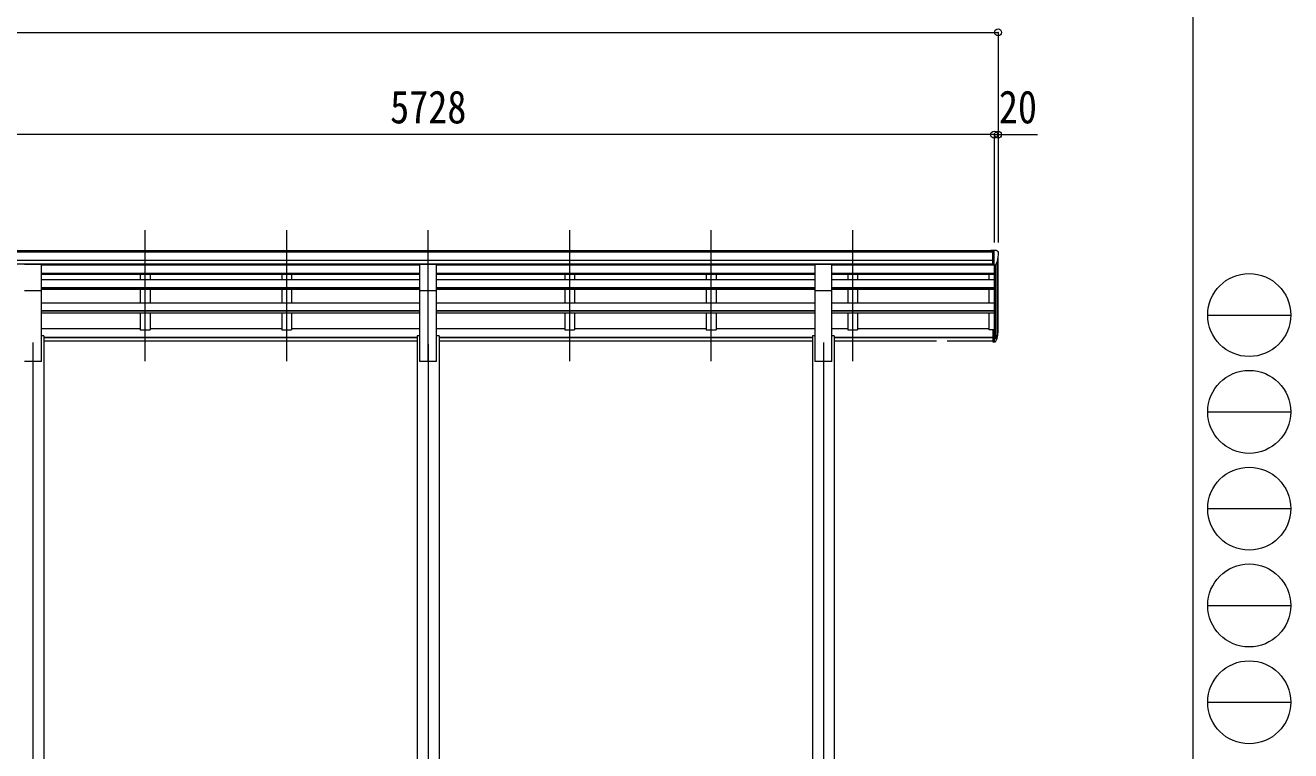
# Model space of a CAD drawing. Units: millimetres at full size. Extents: x -9783 to 9892, y -6828 to 6752.
# Drawn here: x 3489 to 9892, y -3468 to 203 of the extents above; entities that cross this region are included whole.
import ezdxf
from ezdxf.enums import TextEntityAlignment as Align

# ---------------------------------------------------------------- set-up
doc = ezdxf.new("R2010")
doc.units = ezdxf.units.MM
doc.header["$LTSCALE"] = 35
doc.header["$PDMODE"] = 32
doc.header["$PDSIZE"] = 35
for name, color, linetype, lineweight in [('0-1_本体', 4, 'Continuous', 9), ('0-2_部品', 7, 'Continuous', 9), ('0-8_PARTS2', 2, 'Continuous', 9), ('0-A_寸法', 6, 'Continuous', 9), ('F-0_240', 7, 'Continuous', 9)]:
    doc.layers.add(name, color=color, linetype=linetype, lineweight=lineweight)
doc.styles.add('ＭＳ ゴシック', font='')
doc.styles.get('ＭＳ ゴシック').set_extended_font_data('MS Gothic')

msp = doc.modelspace()

# ---------------------------------------------------------------- linework, layer by layer
at = {"layer": '0-1_本体'}
for p, q in [((8384.8, -938.88), (2679.8, -938.88)), ((8384.8, -944.24), (2679.8, -944.24)), ((8384.8, -987.76), (2669.8, -987.76)), ((8384.8, -1005.43), (2669.8, -1005.43)), ((5484.8, -1007.8), (3569.8, -1007.8)), ((5484.8, -1010.32), (3569.8, -1010.32)), ((4070.3, -1007.8), (4070.3, -1010.32)), ((4120.3, -1007.8), (4120.3, -1010.32)), ((4786.3, -1007.8), (4786.3, -1010.32)), ((4836.3, -1007.8), (4836.3, -1010.32)), ((7484.8, -1007.8), (5569.8, -1007.8)), ((7484.8, -1010.32), (5569.8, -1010.32)), ((7569.8, -1007.8), (8384.8, -1007.8)), ((8391.3, -1010.32), (7569.8, -1010.32)), ((7650.3, -1007.8), (7650.3, -1010.32)), ((7700.3, -1007.8), (7700.3, -1010.32)), ((8391.3, -1009.68), (8391.3, -1337.12)), ((8397.3, -1009.2), (8397.3, -1381.56)), ((8407.01, -993.85), (8407.01, -1363.56)), ((8411.3, -1339.29), (8411.3, -975.05)), ((5484.8, -1052.35), (3569.8, -1052.35)), ((5484.8, -1054.04), (3569.8, -1054.04)), ((5484.8, -1057.63), (3569.8, -1057.63)), ((5484.8, -1084.73), (3569.8, -1084.73)), ((4070.3, -1057.63), (4070.3, -1084.73)), ((4120.3, -1057.63), (4120.3, -1084.73)), ((4786.3, -1057.63), (4786.3, -1084.73)), ((4836.3, -1057.63), (4836.3, -1084.73)), ((7484.8, -1052.35), (5569.8, -1052.35)), ((7484.8, -1054.04), (5569.8, -1054.04)), ((7484.8, -1057.63), (5569.8, -1057.63)), ((7484.8, -1084.73), (5569.8, -1084.73)), ((6218.3, -1057.63), (6218.3, -1084.73)), ((6268.3, -1057.63), (6268.3, -1084.73)), ((6934.3, -1057.63), (6934.3, -1084.73)), ((6984.3, -1057.63), (6984.3, -1084.73)), ((8391.3, -1052.35), (7569.8, -1052.35)), ((8391.3, -1054.04), (7569.8, -1054.04)), ((8391.3, -1057.63), (7569.8, -1057.63)), ((8391.3, -1084.73), (7569.8, -1084.73)), ((7650.3, -1057.63), (7650.3, -1084.73)), ((7700.3, -1057.63), (7700.3, -1084.73)), ((8366.3, -1084.73), (8366.3, -1057.63)), ((5484.8, -1125.36), (3569.8, -1125.36)), ((5484.8, -1127.04), (3569.8, -1127.04)), ((5484.8, -1133.83), (3569.8, -1133.83)), ((3569.8, -1498.56), (3569.8, -1140.56)), ((4070.3, -1133.83), (4070.3, -1203.22)), ((4120.3, -1133.83), (4120.3, -1203.22)), ((4786.3, -1133.83), (4786.3, -1203.22)), ((4836.3, -1133.83), (4836.3, -1203.22)), ((5484.8, -1498.56), (5484.8, -1140.56)), ((7484.8, -1125.36), (5569.8, -1125.36)), ((7484.8, -1127.04), (5569.8, -1127.04)), ((7484.8, -1133.83), (5569.8, -1133.83)), ((5569.8, -1498.56), (5569.8, -1140.56)), ((6218.3, -1133.83), (6218.3, -1203.22)), ((6268.3, -1133.83), (6268.3, -1203.22)), ((6934.3, -1133.83), (6934.3, -1203.22)), ((6984.3, -1133.83), (6984.3, -1203.22)), ((7484.8, -1498.56), (7484.8, -1140.56)), ((8391.3, -1125.36), (7569.8, -1125.36)), ((8391.3, -1127.04), (7569.8, -1127.04)), ((8391.3, -1133.83), (7569.8, -1133.83)), ((7569.8, -1498.56), (7569.8, -1140.56)), ((7650.3, -1133.83), (7650.3, -1203.22)), ((7700.3, -1133.83), (7700.3, -1203.22)), ((8366.3, -1203.22), (8366.3, -1133.83)), ((5484.8, -1203.22), (3569.8, -1203.22)), ((7484.8, -1203.22), (5569.8, -1203.22)), ((8391.3, -1203.22), (7569.8, -1203.22)), ((5484.8, -1242.36), (3569.8, -1242.36)), ((5484.8, -1244.03), (3569.8, -1244.03)), ((5484.8, -1253.67), (3569.8, -1253.67)), ((4120.3, -1253.67), (4120.3, -1337.95)), ((4836.3, -1253.67), (4836.3, -1337.95)), ((7484.8, -1242.36), (5569.8, -1242.36)), ((7484.8, -1244.03), (5569.8, -1244.03)), ((7484.8, -1253.67), (5569.8, -1253.67)), ((6268.3, -1253.67), (6268.3, -1337.95)), ((6984.3, -1253.67), (6984.3, -1337.95)), ((8391.3, -1242.36), (7569.8, -1242.36)), ((8391.3, -1244.03), (7569.8, -1244.03)), ((8391.3, -1253.67), (7569.8, -1253.67)), ((7700.3, -1253.67), (7700.3, -1337.95)), ((8366.3, -1337.95), (8366.3, -1253.67)), ((4070.3, -1332.73), (3569.8, -1332.73)), ((4786.3, -1332.73), (4120.3, -1332.73)), ((5484.8, -1333.15), (4836.3, -1333.15)), ((6218.3, -1332.73), (5569.8, -1332.73)), ((6934.3, -1332.73), (6268.3, -1332.73)), ((7484.8, -1332.73), (6984.3, -1332.73)), ((7650.3, -1332.73), (7569.8, -1332.73)), ((8366.3, -1332.73), (7700.3, -1332.73)), ((8384.8, -1337.95), (8366.3, -1337.95)), ((3582.3, -1368.56), (3569.8, -1368.56)), ((3582.3, -1368.56), (3582.3, -4548.56)), ((5472.3, -1377.04), (3582.3, -1377.04)), ((5472.3, -1378.42), (3582.3, -1378.42)), ((5472.3, -1395.6), (3582.3, -1395.6)), ((5484.8, -1368.56), (5472.3, -1368.56)), ((5472.3, -1368.56), (5472.3, -4548.56)), ((5582.3, -1368.56), (5569.8, -1368.56)), ((5582.3, -1368.56), (5582.3, -4548.56)), ((7472.3, -1377.04), (5582.3, -1377.04)), ((7472.3, -1378.42), (5582.3, -1378.42)), ((7472.3, -1395.6), (5582.3, -1395.6)), ((7484.8, -1368.56), (7472.3, -1368.56)), ((7472.3, -1368.56), (7472.3, -4548.56)), ((7582.3, -1368.56), (7569.8, -1368.56)), ((7582.3, -1368.56), (7582.3, -4548.56)), ((8384.8, -1377.04), (7582.3, -1377.04)), ((8384.8, -1378.42), (7582.3, -1378.42)), ((8099.3, -1395.6), (7582.3, -1395.6)), ((8384.8, -1395.6), (8153.3, -1395.6)), ((3569.8, -1498.56), (3484.8, -1498.56)), ((5569.8, -1498.56), (5484.8, -1498.56)), ((7569.8, -1498.56), (7484.8, -1498.56))]:
    msp.add_line(p, q, dxfattribs=at)
for points in [[(4070.3, -1253.67), (4070.3, -1337.95), (4120.3, -1337.95)], [(4786.3, -1253.67), (4786.3, -1337.95), (4836.3, -1337.95)], [(6218.3, -1253.67), (6218.3, -1337.95), (6268.3, -1337.95)], [(6934.3, -1253.67), (6934.3, -1337.95), (6984.3, -1337.95)], [(7650.3, -1253.67), (7650.3, -1337.95), (7700.3, -1337.95)]]:
    msp.add_lwpolyline(points, dxfattribs=at)
at = {"layer": '0-2_部品'}
for p, q in [((8384.8, -936.7), (8374.8, -936.78)), ((8374.8, -938.88), (8374.8, -936.78)), ((8384.8, -1008.68), (8384.8, -936.7)), ((8403.3, -936.7), (8384.8, -936.7)), ((8391.3, -1009.68), (8391.3, -936.7)), ((8403.3, -936.7), (8405.63, -936.84)), ((8406.39, -937.26), (8410.45, -943.07)), ((8413.3, -946.07), (8413.3, -946.7)), ((3569.8, -1006.56), (3484.8, -1006.56)), ((3569.8, -1140.72), (3569.8, -1006.56)), ((5569.8, -1006.56), (5484.8, -1006.56)), ((5484.8, -1140.72), (5484.8, -1006.56)), ((5569.8, -1140.72), (5569.8, -1006.56)), ((7569.8, -1006.56), (7484.8, -1006.56)), ((7484.8, -1140.72), (7484.8, -1006.56)), ((7569.8, -1140.72), (7569.8, -1006.56)), ((8384.8, -1008.68), (8391.3, -1008.68)), ((8391.3, -1009.68), (8396.5, -1009.36)), ((8398.92, -1007.87), (8408.2, -991.8)), ((3569.8, -1140.72), (3484.8, -1140.72)), ((5569.8, -1140.72), (5484.8, -1140.72)), ((7569.8, -1140.72), (7484.8, -1140.72)), ((8384.8, -1337.12), (8384.8, -1398.19)), ((8384.8, -1337.12), (8391.3, -1337.12)), ((8391.3, -1337.12), (8391.3, -1399.01)), ((8384.8, -1375.44), (8391.3, -1375.44)), ((8384.8, -1380.84), (8391.3, -1380.84)), ((8384.8, -1398.19), (8391.3, -1398.19)), ((8391.3, -1381.84), (8396.43, -1381.84)), ((8391.3, -1383.84), (8396.14, -1383.84)), ((8391.3, -1399.01), (8396.14, -1399.01)), ((8397.73, -1381.09), (8407.48, -1362.67)), ((8408.9, -1363.16), (8398.74, -1382.34)), ((8406.32, -1380.02), (8398.74, -1397.51))]:
    msp.add_line(p, q, dxfattribs=at)
for centre, radius, start, end in [((8405.57, -937.84), 1, 35, 86.5), ((8211.3, -946.7), 202, 347.09739, 0), ((8410.3, -946.07), 3, 0, 87), ((8396.32, -1006.37), 3, 273.5, 330), ((8323.35, -1336.72), 88.05, 342.78929, 2.77608), ((8322.64, -1341), 89.07, 345.58812, 5.50424), ((8396.14, -1380.84), 3, 270, 330), ((8396.14, -1396.01), 3, 270, 330), ((8396.43, -1380.34), 1.5, 270, 330), ((8278.08, -1343.94), 133.22, 344.28698, 356.72013)]:
    msp.add_arc(centre, radius, start, end, dxfattribs=at)
at = {"layer": '0-8_PARTS2'}
for p, q in [((4095.3, -1496.21), (4095.3, -833.69)), ((4811.3, -1496.21), (4811.3, -833.69)), ((5527.3, -1496.21), (5527.3, -833.69)), ((6243.3, -1496.21), (6243.3, -833.69)), ((6959.3, -1496.21), (6959.3, -833.69)), ((7675.3, -1496.21), (7675.3, -833.69)), ((3527.3, -1402.42), (3527.3, -4648.56)), ((7527.3, -1402.42), (7527.3, -4648.56)), ((5527.3, -1411.25), (5527.3, -4648.56))]:
    msp.add_line(p, q, dxfattribs=at)
at = {"layer": '0-A_寸法'}
for p, q in [((-3084.7, 167.34), (8411.3, 167.34)), ((8411.3, 167.34), (8411.3, -350.2)), ((8391.3, -350.2), (2663.3, -350.2)), ((8391.3, -350.2), (8391.3, -895.82)), ((8391.3, -350.2), (8391.3, -895.82)), ((8391.3, -350.2), (8411.3, -350.2)), ((8411.3, -350.2), (8411.3, -895.82)), ((8411.3, -350.2), (8611.3, -350.2))]:
    msp.add_line(p, q, dxfattribs=at)
for p in [(8411.3, 167.34), (8391.3, -350.2), (8411.3, -350.2)]:
    msp.add_point(p, dxfattribs=at)
at = {"layer": 'F-0_240', "color": 5}
msp.add_line((9396.97, 6751.9), (9396.97, -6828.1), dxfattribs=at)
at = {"layer": 'F-0_240', "color": 4}
for p, q in [((9471.77, -1263.1), (9891.77, -1263.1)), ((9471.77, -1753.1), (9891.77, -1753.1)), ((9471.77, -2243.1), (9891.77, -2243.1)), ((9471.77, -2733.1), (9891.77, -2733.1)), ((9471.77, -3223.1), (9891.77, -3223.1))]:
    msp.add_line(p, q, dxfattribs=at)
for centre in [(9681.77, -1263.1), (9681.77, -1753.1), (9681.77, -2243.1), (9681.77, -2733.1), (9681.77, -3223.1)]:
    msp.add_circle(centre, 210, dxfattribs=at)

# ---------------------------------------------------------------- texts
at = {"layer": '0-A_寸法', "color": 7, "style": 'ＭＳ ゴシック', "width": 0.85}
for s, p in [('5728', (5334.8, -343.2)), ('20', (8415.05, -343.2))]:
    msp.add_text(s, height=166.8, dxfattribs=at).set_placement(p, align=Align.BOTTOM_LEFT)

doc.saveas('drawing.dxf')
